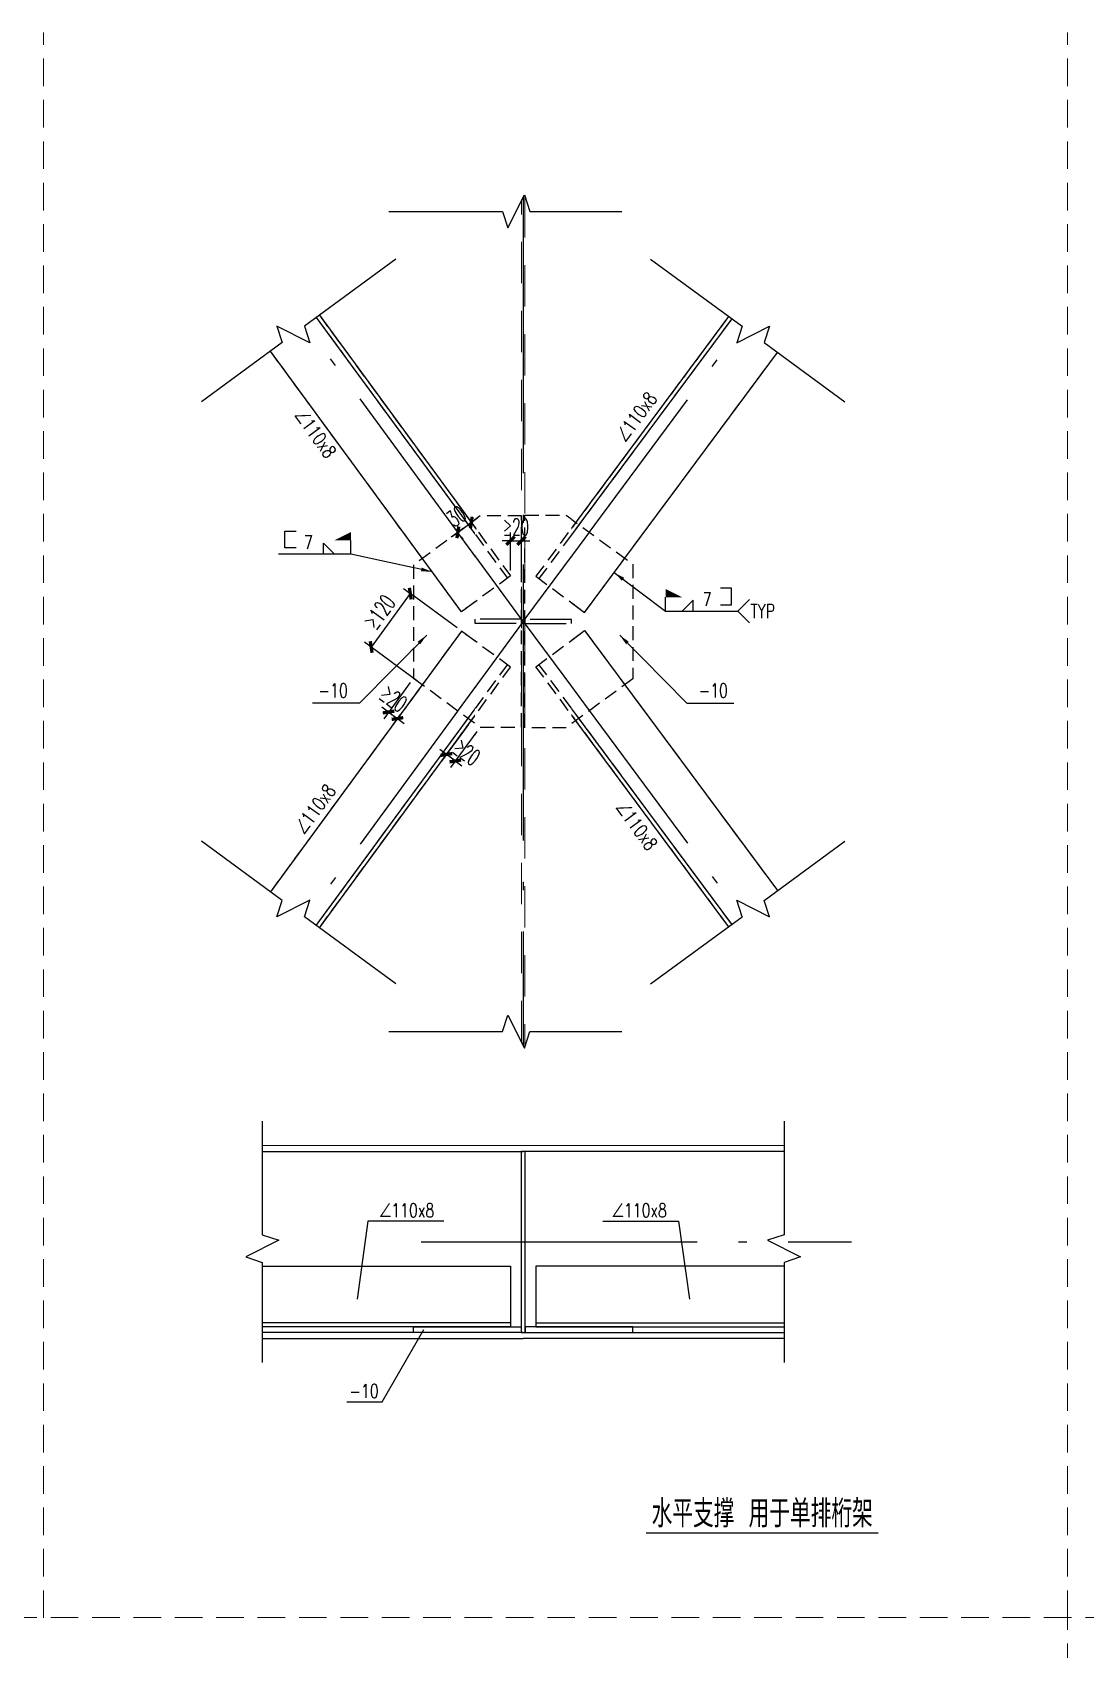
# Model space of a CAD drawing. Header units: millimetres. Extents: x 110450 to 212050, y -76471 to -19021.
# Drawn here: x 135617 to 154705, y -48320 to -19021 of the extents above; entities that cross this region are included whole.
import ezdxf
from ezdxf.enums import TextEntityAlignment as Align

# ---------------------------------------------------------------- set-up
doc = ezdxf.new("R2010")
doc.units = ezdxf.units.MM
doc.header["$LTSCALE"] = 100
for name, pattern in [('2', [5, 1.5, -1, 1.5, -1]), ('CENTER1', [13.3, 10, -1.5, 0.3, -1.5]), ('DASHED', [0.75, 0.5, -0.25]), ('HIDDEN', [0.375, 0.25, -0.125])]:
    doc.linetypes.add(name, pattern=pattern)
for name, color, linetype in [('1', 2, 'Continuous'), ('60', 2, 'Continuous'), ('Continuous Line', 7, 'Continuous'), ('DIM', 144, 'Continuous'), ('LAYERDIM', 1, 'Continuous'), ('TEXT', 7, 'Continuous'), ('字符串标注', 253, 'Continuous'), ('梁构件', 4, 'Continuous'), ('轴线', 21, 'CENTER1'), ('轴线__点划线', 253, 'Continuous')]:
    doc.layers.add(name, color=color, linetype=linetype)
for name, color, linetype, lineweight in [('FRAME', 7, 'Continuous', 13), ('HIDDEN', 11, 'HIDDEN', 13), ('尺寸标注', 9, 'Continuous', 18), ('梁', 4, 'Continuous', 18)]:
    doc.layers.add(name, color=color, linetype=linetype, lineweight=lineweight)
doc.styles.add('hzfs', font='ROMANS-H.shx', dxfattribs={"width": 0.75, "bigfont": 'HZFS.shx'})
doc.styles.add('romans', font='romans.shx', dxfattribs={"width": 0.75})
doc.styles.get("Standard").update_dxf_attribs({"font": 'romans-h.shx', "width": 0.75, "bigfont": 'hzfs.shx'})
doc.styles.add('STANDRAD', font='romans-h.shx', dxfattribs={"width": 0.6, "bigfont": 'hzfs.shx'})
doc.dimstyles.new('10', dxfattribs={"dimtxt": 300, "dimasz": 150, "dimexe": 150, "dimexo": 100, "dimgap": 100, "dimtad": 1, "dimdec": 0, "dimlfac": 0.1, "dimtxsty": 'STANDRAD', "dimblk": 'ARCHTICK', "dimcen": 0.09, "dimclrd": 4, "dimclre": 4, "dimclrt": 7, "dimadec": 0, "dimazin": 0, "dimtfac": 1, "dimtdec": 0, "dimtix": 1, "dimtmove": 2, "dimatfit": 3, "dimldrblk": 'OBLIQUE', "dimfxl": 1, "dimarcsym": 0})
doc.dimstyles.new('ISO-Arrow', dxfattribs={"dimtxt": 300, "dimasz": 200, "dimexe": 100, "dimexo": 50, "dimgap": 50, "dimtad": 1, "dimdec": 0, "dimlfac": 0.2, "dimzin": 0, "dimdsep": 46, "dimtxsty": 'romans', "dimcen": 0.09, "dimclrd": 256, "dimclre": 256, "dimclrt": 7, "dimadec": 0, "dimazin": 0, "dimtfac": 1, "dimtdec": 0, "dimtix": 1, "dimtmove": 2, "dimatfit": 3, "dimfxl": 150, "dimtolj": 1, "dimtzin": 0, "dimarcsym": 0})

# ---------------------------------------------------------------- blocks, each defined once
blk = doc.blocks.new('_ArchTick')
at = {"color": 0, "linetype": 'ByBlock', "const_width": 0.4}
blk.add_lwpolyline([(-0.5, -0.5), (0.5, 0.5)], dxfattribs=at)
blk = doc.blocks.new('*D10')
at = {"layer": 'Defpoints', "color": 0, "ltscale": 5, "transparency": 16777216}
for p in [(143395, -29869), (141757, -30156), (142685, -30837)]:
    blk.add_point(p, dxfattribs=at)
at = {"layer": 'DIM', "color": 4, "lineweight": -2, "ltscale": 5, "transparency": 16777216}
for p, q in [((142466, -29189), (141757, -30156)), ((143314, -29810), (142345, -29100)), ((142604, -30778), (141636, -30068))]:
    blk.add_line(p, q, dxfattribs=at)
at = {"layer": 'DIM', "color": 4, "lineweight": -2, "ltscale": 5, "transparency": 16777216, "xscale": 150, "yscale": 150, "zscale": 150}
for p, rotation in [((142466, -29189), 53.74616226291613), ((141757, -30156), 233.7461622629162)]:
    blk.add_blockref('_ArchTick', p, dxfattribs=dict(at, rotation=rotation))
at = {"layer": 'DIM', "color": 7, "ltscale": 5, "transparency": 16777216, "insert": (141910, -29525), "char_height": 300, "attachment_point": 5, "rotation": 53.7462, "style": 'STANDRAD'}
blk.add_mtext('≥120', dxfattribs=at)
blk = doc.blocks.new('_OBLIQUE')
at = {"color": 0, "linetype": 'ByBlock'}
blk.add_line((-0.5, -0.5), (0.5, 0.5), dxfattribs=at)
blk = doc.blocks.new('*D18')
at = {"layer": 'Defpoints', "color": 0, "ltscale": 5, "transparency": 16777216}
for p in [(143328, -28079), (143572, -27900), (143572, -27900)]:
    blk.add_point(p, dxfattribs=at)
at = {"layer": 'DIM', "color": 4, "lineweight": -2, "ltscale": 5, "transparency": 16777216}
for p, q in [((143572, -27900), (143693, -27812)), ((143328, -28079), (143207, -28168)), ((143328, -28079), (143572, -27900)), ((143631, -27981), (143661, -28021)), ((143387, -28160), (143417, -28200))]:
    blk.add_line(p, q, dxfattribs=at)
at = {"layer": 'DIM', "color": 4, "lineweight": -2, "ltscale": 5, "transparency": 16777216, "xscale": 150, "yscale": 150, "zscale": 150}
for p, rotation in [((143572, -27900), 216.2538377369517), ((143328, -28079), 36.25383773695166)]:
    blk.add_blockref('_ArchTick', p, dxfattribs=dict(at, rotation=rotation))
at = {"layer": 'DIM', "color": 7, "ltscale": 5, "transparency": 16777216, "insert": (143302, -27788), "char_height": 300, "attachment_point": 5, "rotation": 36.2538, "style": 'STANDRAD'}
blk.add_mtext('30', dxfattribs=at)
blk = doc.blocks.new('*D19')
at = {"layer": 'Defpoints', "color": 0, "ltscale": 5, "transparency": 16777216}
for p in [(144482, -28231), (144282, -28868), (144482, -28868)]:
    blk.add_point(p, dxfattribs=at)
at = {"layer": 'DIM', "color": 4, "lineweight": -2, "ltscale": 5, "transparency": 16777216}
for p, q in [((144282, -28768), (144282, -28081)), ((144482, -28768), (144482, -28081)), ((144282, -28231), (144132, -28231)), ((144282, -28231), (144482, -28231)), ((144482, -28231), (144632, -28231))]:
    blk.add_line(p, q, dxfattribs=at)
at = {"layer": 'DIM', "color": 4, "lineweight": -2, "ltscale": 5, "transparency": 16777216, "xscale": 150, "yscale": 150, "zscale": 150}
blk.add_blockref('_ArchTick', (144282, -28231), dxfattribs=at)
at = {"layer": 'DIM', "color": 4, "lineweight": -2, "ltscale": 5, "transparency": 16777216, "xscale": 150, "yscale": 150, "zscale": 150, "rotation": 180}
blk.add_blockref('_ArchTick', (144482, -28231), dxfattribs=at)
at = {"layer": 'DIM', "color": 7, "ltscale": 5, "transparency": 16777216, "insert": (144382, -27981), "char_height": 300, "attachment_point": 5, "style": 'STANDRAD'}
blk.add_mtext('≥20', dxfattribs=at)
blk = doc.blocks.new('*D20')
at = {"layer": 'Defpoints', "color": 0, "ltscale": 5, "transparency": 16777216}
for p in [(142524, -30719), (142685, -30837), (142234, -31452)]:
    blk.add_point(p, dxfattribs=at)
at = {"layer": 'DIM', "color": 4, "lineweight": -2, "ltscale": 5, "transparency": 16777216}
for p, q in [((142464, -30799), (141984, -31455)), ((142626, -30918), (142145, -31573)), ((142072, -31334), (141952, -31245)), ((142072, -31334), (142234, -31452)), ((142234, -31452), (142355, -31541))]:
    blk.add_line(p, q, dxfattribs=at)
at = {"layer": 'DIM', "color": 4, "lineweight": -2, "ltscale": 5, "transparency": 16777216, "xscale": 150, "yscale": 150, "zscale": 150}
for p, rotation in [((142072, -31334), 323.7466808958038), ((142234, -31452), 143.7466808958038)]:
    blk.add_blockref('_ArchTick', p, dxfattribs=dict(at, rotation=rotation))
at = {"layer": 'DIM', "color": 7, "ltscale": 5, "transparency": 16777216, "insert": (142161, -31092), "char_height": 300, "attachment_point": 5, "rotation": 323.7467, "style": 'STANDRAD'}
blk.add_mtext('≥20', dxfattribs=at)
blk = doc.blocks.new('*D21')
at = {"layer": 'Defpoints', "color": 0, "ltscale": 5, "transparency": 16777216}
for p in [(143572, -31488), (143733, -31606), (143121, -32103)]:
    blk.add_point(p, dxfattribs=at)
at = {"layer": 'DIM', "color": 4, "lineweight": -2, "ltscale": 5, "transparency": 16777216}
for p, q in [((143513, -31568), (143032, -32224)), ((143674, -31686), (143193, -32342)), ((143121, -32103), (143000, -32014)), ((143282, -32221), (143121, -32103)), ((143282, -32221), (143403, -32310))]:
    blk.add_line(p, q, dxfattribs=at)
at = {"layer": 'DIM', "color": 4, "lineweight": -2, "ltscale": 5, "transparency": 16777216, "xscale": 150, "yscale": 150, "zscale": 150}
for p, rotation in [((143121, -32103), 323.7456436305831), ((143282, -32221), 143.7456436305831)]:
    blk.add_blockref('_ArchTick', p, dxfattribs=dict(at, rotation=rotation))
at = {"layer": 'DIM', "color": 7, "ltscale": 5, "transparency": 16777216, "insert": (143487, -32063), "char_height": 300, "attachment_point": 5, "rotation": 323.7456, "style": 'STANDRAD'}
blk.add_mtext('≥20', dxfattribs=at)

msp = doc.modelspace()

# ---------------------------------------------------------------- linework, layer by layer
at = {"ltscale": 5}
for points in [[(140395.4, -28359.4), (140195.4, -28359.4), (140195.4, -28059.4), (140395.4, -28059.4)], [(148087.7, -29390.8), (148287.7, -29390.8), (148287.7, -29090.8), (148087.7, -29090.8)]]:
    msp.add_lwpolyline(points, dxfattribs=at)
at = {"layer": '60', "ltscale": 5, "extrusion": (7.49644e-08, 4.49787e-08, 1)}
msp.add_line((144281.5, -42397.9), (139783.6, -42398.8), dxfattribs=at)
at = {"layer": '60', "ltscale": 5, "extrusion": (-7.49644e-08, 4.49787e-08, 1)}
msp.add_line((144742.6, -42397.9), (149240.5, -42398.8), dxfattribs=at)
at = {"layer": '60', "ltscale": 5}
for points in [[(139783.6, -41374.9), (144281.3, -41374.9), (144281.6, -42474.9), (139783.6, -42474.9)], [(149240.5, -41374.9), (144742.8, -41374.9), (144742.5, -42474.9), (149240.5, -42474.9)]]:
    msp.add_lwpolyline(points, dxfattribs=at)
at = {"layer": 'Continuous Line', "color": 4, "ltscale": 5}
for q in [(148614.5, -29293.6), (148614.5, -29717.8)]:
    msp.add_line((148402.4, -29505.7), q, dxfattribs=at)
at = {"layer": 'DIM', "ltscale": 5}
for p, q in [((141090.5, -28474.2), (140890.5, -28274.2)), ((140890.5, -28474.2), (140890.5, -28274.2)), ((141390.5, -28474.2), (141390.5, -28224.2)), ((147092.6, -29505.7), (147092.6, -29255.7)), ((147392.6, -29505.7), (147592.6, -29305.7)), ((147592.6, -29505.7), (147592.6, -29305.7)), ((141953.7, -43829.9), (142711.6, -42522.3))]:
    msp.add_line(p, q, dxfattribs=at)
for points in [[(144477.1, -42574.9), (144547.1, -42574.9), (144547.1, -39294.9), (144477.1, -39294.9)], [(144477.1, -42574.9), (142523.6, -42574.9), (142523.6, -42474.9), (144477.1, -42474.9)], [(144547.1, -42574.9), (146500.5, -42574.9), (146500.5, -42474.9), (144547.1, -42474.9)]]:
    msp.add_lwpolyline(points, close=True, dxfattribs=at)
for points in [[(141390.5, -28224.2), (141090.5, -28224.2), (141390.5, -28074.2)], [(147092.6, -29255.7), (147392.6, -29255.7), (147092.6, -29105.7)]]:
    msp.add_solid(points, dxfattribs=at)
at = {"layer": 'LAYERDIM', "color": 6}
msp.add_line((146743.5, -46206.2), (150943.5, -46206.2), dxfattribs=at)
at = {"layer": '字符串标注', "color": 7, "ltscale": 5}
for p, q in [((141695.9, -40555.2), (141500.7, -41970)), ((143071.5, -40555.2), (141695.9, -40555.2)), ((145952.7, -40555.2), (147328.2, -40555.2)), ((147328.2, -40555.2), (147523.4, -41970)), ((141317.1, -43829.9), (141953.7, -43829.9))]:
    msp.add_line(p, q, dxfattribs=at)
at = {"layer": '尺寸标注', "color": 7, "ltscale": 5}
for q in [(139783.6, -39184.9), (149240.5, -39184.9)]:
    msp.add_line((144512.1, -39184.9), q, dxfattribs=at)
at = {"layer": '梁', "color": 3, "linetype": 'HIDDEN', "ltscale": 20}
for p, q in [((135820.9, -47745.8), (135820.9, -19020.8)), ((154376.1, -47745.8), (154376.1, -19020.8)), ((110450.2, -47745.8), (212050.2, -47720.8)), ((154376.1, -76460), (154376.1, -47735))]:
    msp.add_line(p, q, dxfattribs=at)
at = {"layer": '梁构件', "color": 7, "ltscale": 5}
for p, q in [((139783.6, -39294.9), (144512.1, -39294.9)), ((149240.5, -39294.9), (144512.1, -39294.9)), ((144512.1, -42574.9), (139783.6, -42574.9)), ((139783.6, -42684.9), (144512.1, -42684.9)), ((144512.1, -42574.9), (149240.5, -42574.9)), ((149240.5, -42684.9), (144512.1, -42684.9))]:
    msp.add_line(p, q, dxfattribs=at)
at = {"layer": '轴线', "ltscale": 5}
msp.add_line((142662.5, -40934.9), (150463.8, -40934.9), dxfattribs=at)
at = {"layer": '轴线__点划线', "color": 7, "ltscale": 5}
for points in [[(142206.1, -23129), (140546, -24346.4), (140642.7, -24647.5), (140046, -24341), (140142.8, -24642.1), (138681, -25714.1)], [(146818, -23129), (148478.2, -24346.4), (148381.4, -24647.5), (148978.1, -24341), (148881.4, -24642.1), (150343.1, -25714.1)], [(142206.1, -36259), (140546, -35041.5), (140642.7, -34740.5), (140046, -35046.9), (140142.8, -34745.9), (138681, -33673.9)], [(146818, -36259), (148478.2, -35041.5), (148381.4, -34740.5), (148978.1, -35046.9), (148881.4, -34745.9), (150343.1, -33673.9)], [(139783.6, -38746.1), (139783.6, -40804.9), (140083.6, -40904.9), (139483.6, -41204.9), (139783.6, -41304.9), (139783.6, -43117.6)], [(149240.5, -38746.1), (149240.5, -40804.9), (148940.5, -40904.9), (149540.5, -41204.9), (149240.5, -41304.9), (149240.5, -43117.6)]]:
    msp.add_lwpolyline(points, dxfattribs=at)

# ---------------------------------------------------------------- texts
at = {"layer": '1', "style": 'hzfs', "width": 0.75}
msp.add_text('水平支撑 用于单排桁架', height=500, dxfattribs=at).set_placement((148843.5, -45856.2), align=Align.MIDDLE_CENTER)
at = {"layer": 'TEXT', "ltscale": 5, "width": 0.75}
for p in [(140539.6, -28384.2), (147764.9, -29415.7)]:
    msp.add_text('7', height=250, dxfattribs=at).set_placement(p)
at = {"layer": 'TEXT', "color": 7, "ltscale": 5, "width": 0.75}
for s, p in [('TYP', (148852.4, -29505.7)), ('-10', (141068.2, -30944.8, 300)), ('-10', (147956, -30944.8, 300))]:
    msp.add_text(s, height=250, dxfattribs=at).set_placement(p, align=Align.MIDDLE_CENTER)
at = {"layer": '字符串标注', "color": 7, "ltscale": 5, "width": 0.75}
for rotation, p in [(53.74608, (146660.4, -26058.6)), (306.25384, (140649.6, -26362.2)), (53.74616, (140838.3, -33164.1)), (306.25392, (146471.7, -33467.7))]:
    msp.add_text('∠110x8', height=250, rotation=rotation, dxfattribs=at).set_placement(p, align=Align.CENTER)
for s, p in [('∠110x8', (142404.5, -40485.2)), ('∠110x8', (146619.6, -40485.2)), ('-10', (141628.4, -43759.9))]:
    msp.add_text(s, height=250, dxfattribs=at).set_placement(p, align=Align.CENTER)

# ---------------------------------------------------------------- wipeouts: each hides what was drawn before it
at = {"ltscale": 5}
msp.add_wipeout([(145290.9, -31618.7), (144542.6, -31618.7), (144542.6, -27769.2), (145290.9, -27769.2), (146500.5, -28656.3), (146500.5, -30731.7)], dxfattribs=at).dxf.layer = 'FRAME'

# ---------------------------------------------------------------- next in the draw order: linework, layer by layer
at = {"layer": '60', "ltscale": 5, "extrusion": (8.07838e-08, 3.34174e-08, 1)}
msp.add_line((148290.8, -24209), (144798.1, -28916.6), dxfattribs=at)
at = {"layer": '60', "ltscale": 5, "extrusion": (8.07838e-08, -3.34174e-08, 1)}
msp.add_line((148290.8, -35178.9), (144798.1, -30471.4), dxfattribs=at)
at = {"layer": '60', "ltscale": 5}
for points in [[(148234.2, -24167.5), (144742.6, -28875.4), (144742.6, -28875.4), (145626.1, -29530.7), (149121.3, -24818.1)], [(148234.2, -35220.4), (144742.6, -30512.6), (144742.6, -30512.6), (145626.1, -29857.3), (149121.3, -34569.9)]]:
    msp.add_lwpolyline(points, dxfattribs=at)

# ---------------------------------------------------------------- next in the draw order: leaders
at = {"layer": 'DIM', "color": 0, "ltscale": 5}
for points in [[(146161.4, -28809), (147092.6, -29505.7), (148402.4, -29505.7)], [(146260.9, -29940.5, 300), (147475.4, -31174.4, 300), (148329.6, -31175.3, 300)]]:
    msp.add_leader(points, dimstyle='ISO-Arrow', dxfattribs=at)

# ---------------------------------------------------------------- next in the draw order: wipeouts: each hides what was drawn before it
at = {"ltscale": 5}
msp.add_wipeout([(143733.2, -31605.8), (144481.6, -31605.8), (144481.6, -27782.2), (143733.2, -27782.2), (142523.6, -28669.2), (142523.6, -30718.7)], dxfattribs=at).dxf.layer = 'FRAME'

# ---------------------------------------------------------------- next in the draw order: linework, layer by layer
at = {"layer": '60', "ltscale": 5, "extrusion": (-8.06022e-08, 3.38529e-08, 1)}
msp.add_line((140762.3, -24187.8), (144225.9, -28909), dxfattribs=at)
at = {"layer": '60', "ltscale": 5, "extrusion": (-8.06022e-08, -3.38529e-08, 1)}
msp.add_line((140762.3, -35200.2), (144225.9, -30478.9), dxfattribs=at)
at = {"layer": '60', "ltscale": 5}
for points in [[(140818.9, -24146.3), (144281.6, -28868.1)], [(144281.6, -28868.1), (143394.5, -29518.6), (139931.8, -24796.8)], [(144281.6, -30519.8), (143394.5, -29869.3), (139931.8, -34591.2)], [(140818.9, -35241.7), (144281.6, -30519.8)]]:
    msp.add_lwpolyline(points, dxfattribs=at)

# ---------------------------------------------------------------- next in the draw order: dimensions: what is measured, and where the dimension line sits
at = {"layer": 'DIM', "ltscale": 5}
dim = msp.add_aligned_dim(p1=(143394.5, -29869.3), p2=(142684.9, -30837), distance=-1151.2, text='≥<>', dimstyle='10', dxfattribs=at)
dim.commit()
dim.dimension.update_dxf_attribs({"geometry": '*D10', "text_midpoint": (141909.7, -29524.5)})
dim = msp.add_linear_dim(base=(142233.8, -31452.2), p1=(142523.6, -30718.7), p2=(142684.9, -30837), angle=323.74668, text='≥20', dimstyle='10', dxfattribs=at)
dim.commit()
dim.dimension.update_dxf_attribs({"geometry": '*D20', "text_midpoint": (142161.2, -31091.5), "dimtype": 129})

# ---------------------------------------------------------------- next in the draw order: leaders
at = {"layer": 'DIM', "color": 0, "ltscale": 5}
for points in [[(142862.8, -28793.5), (141390.5, -28474.2), (140080.7, -28474.2)], [(142763.3, -29940.5, 300), (141548.7, -31174.4, 300), (140694.5, -31175.3, 300)]]:
    msp.add_leader(points, dimstyle='ISO-Arrow', dxfattribs=at)

# ---------------------------------------------------------------- next in the draw order: wipeouts: each hides what was drawn before it
at = {"color": 7, "ltscale": 5}
msp.add_wipeout([(145387.1, -37123.7), (144634.5, -37123.7), (144534.5, -37423.7), (144234.5, -36823.7), (144134.5, -37123.7), (143637.1, -37123.7), (143637.1, -22264.3), (144134.5, -22264.3), (144234.5, -22564.3), (144534.5, -21964.3), (144634.5, -22264.3), (145387.1, -22264.3)], dxfattribs=at).dxf.layer = 'DIM'

# ---------------------------------------------------------------- next in the draw order: linework, layer by layer
at = {"linetype": 'DASHED', "ltscale": 5}
for points in [[(143733.2, -31605.8), (144481.6, -31605.8), (144481.6, -27782.2), (143733.2, -27782.2), (142523.6, -28669.2), (142523.6, -30718.7)], [(145290.9, -31618.7), (144542.6, -31618.7), (144542.6, -27769.2), (145290.9, -27769.2), (146500.5, -28656.3), (146500.5, -30731.7)]]:
    msp.add_lwpolyline(points, close=True, dxfattribs=at)
at = {"linetype": '2', "ltscale": 5}
for points in [[(143637.1, -29652.4), (143637.1, -29722.4), (144481.6, -29722.4), (144481.6, -29652.4)], [(144542.6, -29659), (144542.6, -29729), (145387.1, -29729), (145387.1, -29659)]]:
    msp.add_lwpolyline(points, close=True, dxfattribs=at)
at = {"layer": '60', "linetype": 'DASHED', "ltscale": 5, "extrusion": (-8.06022e-08, 3.38529e-08, 1)}
msp.add_line((140762.3, -24187.8), (144225.9, -28909), dxfattribs=at)
at = {"layer": '60', "linetype": 'DASHED', "ltscale": 5, "extrusion": (8.07838e-08, 3.34174e-08, 1)}
msp.add_line((148290.8, -24209), (144798.1, -28916.6), dxfattribs=at)
at = {"layer": '60', "linetype": 'DASHED', "ltscale": 5, "extrusion": (8.07838e-08, -3.34174e-08, 1)}
msp.add_line((148290.8, -35178.9), (144798.1, -30471.4), dxfattribs=at)
at = {"layer": '60', "linetype": 'DASHED', "ltscale": 5, "extrusion": (-8.06022e-08, -3.38529e-08, 1)}
msp.add_line((140762.3, -35200.2), (144225.9, -30478.9), dxfattribs=at)
at = {"layer": '60', "linetype": 'DASHED', "ltscale": 5}
for points in [[(140818.9, -24146.3), (144281.6, -28868.1)], [(148234.2, -24167.5), (144742.6, -28875.4), (144742.6, -28875.4), (145626.1, -29530.7), (149121.3, -24818.1)], [(144281.6, -28868.1), (143394.5, -29518.6), (139931.8, -24796.8)], [(144281.6, -30519.8), (143394.5, -29869.3), (139931.8, -34591.2)], [(148234.2, -35220.4), (144742.6, -30512.6), (144742.6, -30512.6), (145626.1, -29857.3), (149121.3, -34569.9)], [(140818.9, -35241.7), (144281.6, -30519.8)]]:
    msp.add_lwpolyline(points, dxfattribs=at)
at = {"layer": 'HIDDEN', "linetype": '2', "ltscale": 5, "extrusion": (-4.44089e-16, 8.15779e-32, -1)}
for p, q in [((144481.6, -37317.7), (144481.6, -22070.2)), ((144542.6, -21988.4), (144542.6, -37399.6))]:
    msp.add_line(p, q, dxfattribs=at)
at = {"layer": '轴线', "ltscale": 5, "extrusion": (0, -4.44089e-16, -1)}
msp.add_line((144512.1, -22009.2), (144512.1, -37378.7), dxfattribs=at)
at = {"layer": '轴线', "ltscale": 5}
for q in [(140574.9, -24325.2), (148478.2, -24346.4), (140574.9, -35062.8), (148478.2, -35041.5)]:
    msp.add_line((144512.1, -29694), q, dxfattribs=at)
at = {"layer": '轴线__点划线', "color": 7, "ltscale": 5}
for points in [[(142075.8, -22264.3), (144134.5, -22264.3), (144234.5, -22564.3), (144534.5, -21964.3), (144634.5, -22264.3), (146301.3, -22264.3)], [(142075.8, -37123.7), (144134.5, -37123.7), (144234.5, -36823.7), (144534.5, -37423.7), (144634.5, -37123.7), (146301.3, -37123.7)]]:
    msp.add_lwpolyline(points, dxfattribs=at)

# ---------------------------------------------------------------- next in the draw order: dimensions: what is measured, and where the dimension line sits
at = {"layer": 'DIM', "ltscale": 5}
dim = msp.add_aligned_dim(p1=(143328, -28079.3), p2=(143571.9, -27900.4), distance=0, dimstyle='10', dxfattribs=at)
dim.commit()
dim.dimension.update_dxf_attribs({"geometry": '*D18', "text_midpoint": (143302.1, -27788.3)})
dim = msp.add_linear_dim(base=(144481.6, -28231.1), p1=(144281.6, -28868.1), p2=(144481.6, -28868.1), text='≥20', dimstyle='10', dxfattribs=at)
dim.commit()
dim.dimension.update_dxf_attribs({"geometry": '*D19', "text_midpoint": (144381.6, -27981.1)})
dim = msp.add_linear_dim(base=(143120.8, -32102.7), p1=(143733.2, -31605.8), p2=(143571.9, -31487.5), angle=143.74564, text='≥20', dimstyle='10', dxfattribs=at)
dim.commit()
dim.dimension.update_dxf_attribs({"geometry": '*D21', "text_midpoint": (143486.6, -32063.5), "dimtype": 129})

doc.saveas('drawing.dxf')
